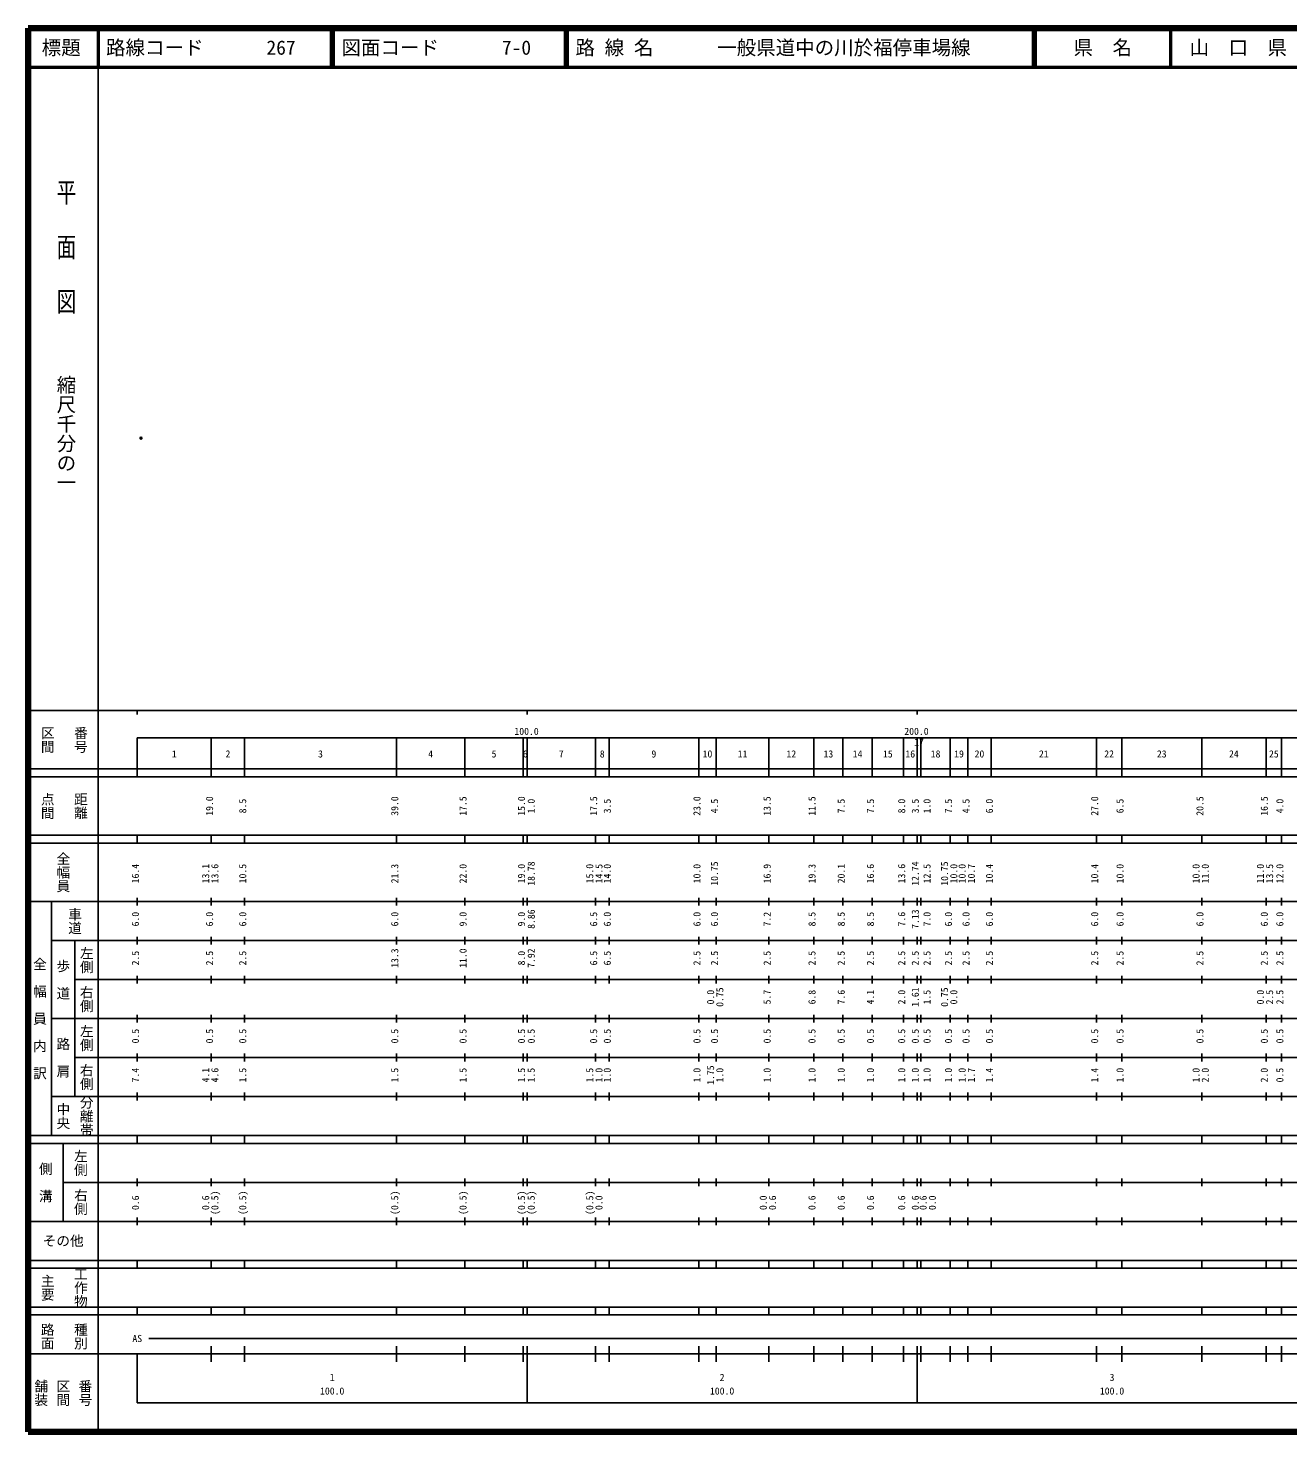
# Model space of a CAD drawing. Units: millimetres on the paper. Extents: x 40 to 680, y 20 to 380.
# Drawn here: x 40 to 363.1, y 20 to 380 of the extents above; entities that cross this region are included whole.
import ezdxf
from ezdxf.enums import TextEntityAlignment as Align

# ---------------------------------------------------------------- set-up
doc = ezdxf.new("R2010")
doc.units = ezdxf.units.MM
doc.header["$PDMODE"] = 32
doc.header["$PDSIZE"] = 0.5
doc.layers.add('S-OTRS', color=6, linetype='Continuous')
doc.layers.add('S-TTL-TXT', color=7, linetype='Continuous')
for name, color, linetype, lineweight in [('S-TTL', 2, 'Continuous', 140), ('S-TTL-BAND', 7, 'Continuous', 25), ('S-TTL-LINE', 7, 'Continuous', 50)]:
    doc.layers.add(name, color=color, linetype=linetype, lineweight=lineweight)
doc.styles.add('@ＭＳ ゴシック', font='')
doc.styles.add('ＭＳ ゴシック', font='')
doc.styles.get('@ＭＳ ゴシック').set_extended_font_data('@MS Gothic')
doc.styles.get('ＭＳ ゴシック').set_extended_font_data('MS Gothic')

msp = doc.modelspace()

# ---------------------------------------------------------------- linework, layer by layer
at = {"layer": 'S-OTRS'}
msp.add_point((68.963, 274.854), dxfattribs=at)
at = {"layer": 'S-TTL'}
for p, q in [((40, 380), (40, 20)), ((680, 380), (40, 380)), ((40, 20), (680, 20))]:
    msp.add_line(p, q, dxfattribs=at)
at = {"layer": 'S-TTL-BAND'}
for p, q in [((58, 370), (58, 20)), ((40, 205), (579, 205)), ((68, 205), (68, 204)), ((168, 205), (168, 204)), ((268, 205), (268, 204)), ((68, 198), (579, 198)), ((68, 198), (68, 188)), ((87, 188), (87, 198)), ((95.5, 188), (95.5, 198)), ((134.5, 188), (134.5, 198)), ((152, 188), (152, 198)), ((167, 188), (167, 198)), ((168, 188), (168, 198)), ((185.5, 188), (185.5, 198)), ((189, 188), (189, 198)), ((212, 188), (212, 198)), ((216.5, 188), (216.5, 198)), ((230, 188), (230, 198)), ((241.5, 188), (241.5, 198)), ((249, 188), (249, 198)), ((256.5, 188), (256.5, 198)), ((264.5, 188), (264.5, 198)), ((268, 188), (268, 198)), ((269, 188), (269, 198)), ((276.5, 188), (276.5, 198)), ((281, 188), (281, 198)), ((287, 188), (287, 198)), ((314, 188), (314, 198)), ((320.5, 188), (320.5, 198)), ((341, 188), (341, 198)), ((357.5, 188), (357.5, 198)), ((361.5, 188), (361.5, 198)), ((40, 190), (579, 190)), ((40, 188), (579, 188)), ((40, 173), (579, 173)), ((68, 171), (68, 173)), ((87, 171), (87, 173)), ((95.5, 171), (95.5, 173)), ((134.5, 171), (134.5, 173)), ((152, 171), (152, 173)), ((167, 171), (167, 173)), ((168, 171), (168, 173)), ((185.5, 171), (185.5, 173)), ((189, 171), (189, 173)), ((212, 171), (212, 173)), ((216.5, 171), (216.5, 173)), ((230, 171), (230, 173)), ((241.5, 171), (241.5, 173)), ((249, 171), (249, 173)), ((256.5, 171), (256.5, 173)), ((264.5, 171), (264.5, 173)), ((268, 171), (268, 173)), ((269, 171), (269, 173)), ((276.5, 171), (276.5, 173)), ((281, 171), (281, 173)), ((287, 171), (287, 173)), ((314, 171), (314, 173)), ((320.5, 171), (320.5, 173)), ((341, 171), (341, 173)), ((357.5, 171), (357.5, 173)), ((361.5, 171), (361.5, 173)), ((40, 171), (579, 171)), ((40, 156), (579, 156)), ((46, 96), (46, 156)), ((68, 155), (68, 157)), ((87, 155), (87, 157)), ((95.5, 155), (95.5, 157)), ((134.5, 155), (134.5, 157)), ((152, 155), (152, 157)), ((167, 155), (167, 157)), ((168, 155), (168, 157)), ((185.5, 155), (185.5, 157)), ((189, 155), (189, 157)), ((212, 155), (212, 157)), ((216.5, 155), (216.5, 157)), ((230, 155), (230, 157)), ((241.5, 155), (241.5, 157)), ((249, 155), (249, 157)), ((256.5, 155), (256.5, 157)), ((264.5, 155), (264.5, 157)), ((268, 155), (268, 157)), ((269, 155), (269, 157)), ((276.5, 155), (276.5, 157)), ((281, 155), (281, 157)), ((287, 155), (287, 157)), ((314, 155), (314, 157)), ((320.5, 155), (320.5, 157)), ((341, 155), (341, 157)), ((357.5, 155), (357.5, 157)), ((361.5, 155), (361.5, 157)), ((46, 146), (579, 146)), ((52, 146), (52, 106)), ((68, 145), (68, 147)), ((87, 145), (87, 147)), ((95.5, 145), (95.5, 147)), ((134.5, 145), (134.5, 147)), ((152, 145), (152, 147)), ((167, 145), (167, 147)), ((168, 145), (168, 147)), ((185.5, 145), (185.5, 147)), ((189, 145), (189, 147)), ((212, 145), (212, 147)), ((216.5, 145), (216.5, 147)), ((230, 145), (230, 147)), ((241.5, 145), (241.5, 147)), ((249, 145), (249, 147)), ((256.5, 145), (256.5, 147)), ((264.5, 145), (264.5, 147)), ((268, 145), (268, 147)), ((269, 145), (269, 147)), ((276.5, 145), (276.5, 147)), ((281, 145), (281, 147)), ((287, 145), (287, 147)), ((314, 145), (314, 147)), ((320.5, 145), (320.5, 147)), ((341, 145), (341, 147)), ((357.5, 145), (357.5, 147)), ((361.5, 145), (361.5, 147)), ((68, 135), (68, 137)), ((87, 135), (87, 137)), ((95.5, 135), (95.5, 137)), ((134.5, 135), (134.5, 137)), ((152, 135), (152, 137)), ((167, 135), (167, 137)), ((168, 135), (168, 137)), ((185.5, 135), (185.5, 137)), ((189, 135), (189, 137)), ((212, 135), (212, 137)), ((216.5, 135), (216.5, 137)), ((230, 135), (230, 137)), ((241.5, 135), (241.5, 137)), ((249, 135), (249, 137)), ((256.5, 135), (256.5, 137)), ((264.5, 135), (264.5, 137)), ((268, 135), (268, 137)), ((269, 135), (269, 137)), ((276.5, 135), (276.5, 137)), ((281, 135), (281, 137)), ((287, 135), (287, 137)), ((314, 135), (314, 137)), ((320.5, 135), (320.5, 137)), ((341, 135), (341, 137)), ((357.5, 135), (357.5, 137)), ((361.5, 135), (361.5, 137)), ((52, 136), (579, 136)), ((46, 126), (579, 126)), ((68, 125), (68, 127)), ((87, 125), (87, 127)), ((95.5, 125), (95.5, 127)), ((134.5, 125), (134.5, 127)), ((152, 125), (152, 127)), ((167, 125), (167, 127)), ((168, 125), (168, 127)), ((185.5, 125), (185.5, 127)), ((189, 125), (189, 127)), ((212, 125), (212, 127)), ((216.5, 125), (216.5, 127)), ((230, 125), (230, 127)), ((241.5, 125), (241.5, 127)), ((249, 125), (249, 127)), ((256.5, 125), (256.5, 127)), ((264.5, 125), (264.5, 127)), ((268, 125), (268, 127)), ((269, 125), (269, 127)), ((276.5, 125), (276.5, 127)), ((281, 125), (281, 127)), ((287, 125), (287, 127)), ((314, 125), (314, 127)), ((320.5, 125), (320.5, 127)), ((341, 125), (341, 127)), ((357.5, 125), (357.5, 127)), ((361.5, 125), (361.5, 127)), ((52, 116), (579, 116)), ((68, 115), (68, 117)), ((87, 115), (87, 117)), ((95.5, 115), (95.5, 117)), ((134.5, 115), (134.5, 117)), ((152, 115), (152, 117)), ((167, 115), (167, 117)), ((168, 115), (168, 117)), ((185.5, 115), (185.5, 117)), ((189, 115), (189, 117)), ((212, 115), (212, 117)), ((216.5, 115), (216.5, 117)), ((230, 115), (230, 117)), ((241.5, 115), (241.5, 117)), ((249, 115), (249, 117)), ((256.5, 115), (256.5, 117)), ((264.5, 115), (264.5, 117)), ((268, 115), (268, 117)), ((269, 115), (269, 117)), ((276.5, 115), (276.5, 117)), ((281, 115), (281, 117)), ((287, 115), (287, 117)), ((314, 115), (314, 117)), ((320.5, 115), (320.5, 117)), ((341, 115), (341, 117)), ((357.5, 115), (357.5, 117)), ((361.5, 115), (361.5, 117)), ((46, 106), (579, 106)), ((68, 105), (68, 107)), ((87, 105), (87, 107)), ((95.5, 105), (95.5, 107)), ((134.5, 105), (134.5, 107)), ((152, 105), (152, 107)), ((167, 105), (167, 107)), ((168, 105), (168, 107)), ((185.5, 105), (185.5, 107)), ((189, 105), (189, 107)), ((212, 105), (212, 107)), ((216.5, 105), (216.5, 107)), ((230, 105), (230, 107)), ((241.5, 105), (241.5, 107)), ((249, 105), (249, 107)), ((256.5, 105), (256.5, 107)), ((264.5, 105), (264.5, 107)), ((268, 105), (268, 107)), ((269, 105), (269, 107)), ((276.5, 105), (276.5, 107)), ((281, 105), (281, 107)), ((287, 105), (287, 107)), ((314, 105), (314, 107)), ((320.5, 105), (320.5, 107)), ((341, 105), (341, 107)), ((357.5, 105), (357.5, 107)), ((361.5, 105), (361.5, 107)), ((40, 96), (579, 96)), ((40, 94), (579, 94)), ((49, 94), (49, 74)), ((68, 94), (68, 96)), ((87, 94), (87, 96)), ((95.5, 94), (95.5, 96)), ((134.5, 94), (134.5, 96)), ((152, 94), (152, 96)), ((167, 94), (167, 96)), ((168, 94), (168, 96)), ((185.5, 94), (185.5, 96)), ((189, 94), (189, 96)), ((212, 94), (212, 96)), ((216.5, 94), (216.5, 96)), ((230, 94), (230, 96)), ((241.5, 94), (241.5, 96)), ((249, 94), (249, 96)), ((256.5, 94), (256.5, 96)), ((264.5, 94), (264.5, 96)), ((268, 94), (268, 96)), ((269, 94), (269, 96)), ((276.5, 94), (276.5, 96)), ((281, 94), (281, 96)), ((287, 94), (287, 96)), ((314, 94), (314, 96)), ((320.5, 94), (320.5, 96)), ((341, 94), (341, 96)), ((357.5, 94), (357.5, 96)), ((361.5, 94), (361.5, 96)), ((49, 84), (579, 84)), ((68, 83), (68, 85)), ((87, 83), (87, 85)), ((95.5, 83), (95.5, 85)), ((134.5, 83), (134.5, 85)), ((152, 83), (152, 85)), ((167, 83), (167, 85)), ((168, 83), (168, 85)), ((185.5, 83), (185.5, 85)), ((189, 83), (189, 85)), ((212, 83), (212, 85)), ((216.5, 83), (216.5, 85)), ((230, 83), (230, 85)), ((241.5, 83), (241.5, 85)), ((249, 83), (249, 85)), ((256.5, 83), (256.5, 85)), ((264.5, 83), (264.5, 85)), ((268, 83), (268, 85)), ((269, 83), (269, 85)), ((276.5, 83), (276.5, 85)), ((281, 83), (281, 85)), ((287, 83), (287, 85)), ((314, 83), (314, 85)), ((320.5, 83), (320.5, 85)), ((341, 83), (341, 85)), ((357.5, 83), (357.5, 85)), ((361.5, 83), (361.5, 85)), ((40, 74), (579, 74)), ((68, 73), (68, 75)), ((87, 73), (87, 75)), ((95.5, 73), (95.5, 75)), ((134.5, 73), (134.5, 75)), ((152, 73), (152, 75)), ((167, 73), (167, 75)), ((168, 73), (168, 75)), ((185.5, 73), (185.5, 75)), ((189, 73), (189, 75)), ((212, 73), (212, 75)), ((216.5, 73), (216.5, 75)), ((230, 73), (230, 75)), ((241.5, 73), (241.5, 75)), ((249, 73), (249, 75)), ((256.5, 73), (256.5, 75)), ((264.5, 73), (264.5, 75)), ((268, 73), (268, 75)), ((269, 73), (269, 75)), ((276.5, 73), (276.5, 75)), ((281, 73), (281, 75)), ((287, 73), (287, 75)), ((314, 73), (314, 75)), ((320.5, 73), (320.5, 75)), ((341, 73), (341, 75)), ((357.5, 73), (357.5, 75)), ((361.5, 73), (361.5, 75)), ((40, 64), (579, 64)), ((40, 62), (579, 62)), ((68, 62), (68, 64)), ((87, 62), (87, 64)), ((95.5, 62), (95.5, 64)), ((134.5, 62), (134.5, 64)), ((152, 62), (152, 64)), ((167, 62), (167, 64)), ((168, 62), (168, 64)), ((185.5, 62), (185.5, 64)), ((189, 62), (189, 64)), ((212, 62), (212, 64)), ((216.5, 62), (216.5, 64)), ((230, 62), (230, 64)), ((241.5, 62), (241.5, 64)), ((249, 62), (249, 64)), ((256.5, 62), (256.5, 64)), ((264.5, 62), (264.5, 64)), ((268, 62), (268, 64)), ((269, 62), (269, 64)), ((276.5, 62), (276.5, 64)), ((281, 62), (281, 64)), ((287, 62), (287, 64)), ((314, 62), (314, 64)), ((320.5, 62), (320.5, 64)), ((341, 62), (341, 64)), ((357.5, 62), (357.5, 64)), ((361.5, 62), (361.5, 64)), ((40, 52), (579, 52)), ((68, 50), (68, 52)), ((87, 50), (87, 52)), ((95.5, 50), (95.5, 52)), ((134.5, 50), (134.5, 52)), ((152, 50), (152, 52)), ((167, 50), (167, 52)), ((168, 50), (168, 52)), ((185.5, 50), (185.5, 52)), ((189, 50), (189, 52)), ((212, 50), (212, 52)), ((216.5, 50), (216.5, 52)), ((230, 50), (230, 52)), ((241.5, 50), (241.5, 52)), ((249, 50), (249, 52)), ((256.5, 50), (256.5, 52)), ((264.5, 50), (264.5, 52)), ((268, 50), (268, 52)), ((269, 50), (269, 52)), ((276.5, 50), (276.5, 52)), ((281, 50), (281, 52)), ((287, 50), (287, 52)), ((314, 50), (314, 52)), ((320.5, 50), (320.5, 52)), ((341, 50), (341, 52)), ((357.5, 50), (357.5, 52)), ((361.5, 50), (361.5, 52)), ((40, 50), (579, 50)), ((71, 44), (565, 44)), ((40, 40), (579, 40)), ((68, 40), (68, 27.5)), ((87, 38), (87, 42)), ((95.5, 38), (95.5, 42)), ((134.5, 38), (134.5, 42)), ((152, 38), (152, 42)), ((167, 38), (167, 42)), ((168, 27.5), (168, 42)), ((185.5, 38), (185.5, 42)), ((189, 38), (189, 42)), ((212, 38), (212, 42)), ((216.5, 38), (216.5, 42)), ((230, 38), (230, 42)), ((241.5, 38), (241.5, 42)), ((249, 38), (249, 42)), ((256.5, 38), (256.5, 42)), ((264.5, 38), (264.5, 42)), ((268, 27.5), (268, 42)), ((269, 38), (269, 42)), ((276.5, 38), (276.5, 42)), ((281, 38), (281, 42)), ((287, 38), (287, 42)), ((314, 38), (314, 42)), ((320.5, 38), (320.5, 42)), ((341, 38), (341, 42)), ((357.5, 38), (357.5, 42)), ((361.5, 38), (361.5, 42)), ((68, 27.5), (579, 27.5))]:
    msp.add_line(p, q, dxfattribs=at)
at = {"layer": 'S-TTL-LINE'}
for p, q in [((58, 380), (58, 370)), ((117.75, 380), (117.75, 370)), ((118.25, 380), (118.25, 370)), ((177.75, 380), (177.75, 370)), ((178.25, 380), (178.25, 370)), ((297.75, 380), (297.75, 370)), ((298.25, 380), (298.25, 370)), ((333, 380), (333, 370)), ((40, 370), (680, 370))]:
    msp.add_line(p, q, dxfattribs=at)

# ---------------------------------------------------------------- texts
at = {"layer": 'S-TTL-BAND', "style": '@ＭＳ ゴシック', "width": 1.4}
msp.add_text('平  面  図', height=3.666, rotation=270, dxfattribs=at).set_placement((49.777, 306.475), align=Align.MIDDLE_RIGHT)
at = {"layer": 'S-TTL-BAND', "style": '@ＭＳ ゴシック'}
msp.add_text('縮尺千分の一', height=3.666, rotation=270, dxfattribs=at).set_placement((49.777, 261.03), align=Align.MIDDLE_RIGHT)
for s, p in [('区間', (45, 197.5)), ('番号', (53.5, 197.5)), ('点間', (45, 180.5)), ('距離', (53.5, 180.5)), ('全幅員', (49, 163.5)), ('車道', (52, 151)), ('左側', (55, 141)), ('全\u3000幅\u3000員\u3000内\u3000訳', (43, 126)), ('歩\u3000道', (49, 136)), ('右側', (55, 131)), ('左側', (55, 121)), ('路\u3000肩', (49, 116)), ('右側', (55, 111)), ('分離帯', (55, 101)), ('中央', (49, 101)), ('左側', (53.5, 89)), ('側\u3000溝', (44.5, 84)), ('右側', (53.5, 79)), ('工作物', (53.5, 57)), ('主要', (45, 57)), ('路面', (45, 44.5)), ('種別', (53.5, 44.5)), ('舗装', (43.333, 30)), ('区間', (49, 30)), ('番号', (54.667, 30))]:
    msp.add_text(s, height=2.566, rotation=270, dxfattribs=at).set_placement(p, align=Align.MIDDLE_CENTER)
at = {"layer": 'S-TTL-BAND', "style": 'ＭＳ ゴシック'}
for s, p in [('100.0', (167.844, 198.195)), ('200.0', (267.844, 198.195)), ('1', (77.5, 192.405)), ('2', (91.25, 192.405)), ('3', (115, 192.405)), ('4', (143.25, 192.405)), ('5', (159.5, 192.405)), ('6', (167.5, 192.405)), ('7', (176.75, 192.405)), ('8', (187.25, 192.405)), ('9', (200.5, 192.405)), ('10', (214.25, 192.405)), ('11', (223.25, 192.405)), ('12', (235.75, 192.405)), ('13', (245.25, 192.405)), ('14', (252.75, 192.405)), ('15', (260.5, 192.405)), ('16', (266.25, 192.405)), ('17', (268.5, 195.405)), ('18', (272.75, 192.405)), ('19', (278.75, 192.405)), ('20', (284, 192.405)), ('21', (300.5, 192.405)), ('22', (317.25, 192.405)), ('23', (330.75, 192.405)), ('24', (349.25, 192.405)), ('25', (359.5, 192.405)), ('AS', (68, 42.5)), ('1', (118, 32.523)), ('2', (218, 32.523)), ('3', (318, 32.523)), ('100.0', (118, 29.033)), ('100.0', (218, 29.033)), ('100.0', (318, 29.033))]:
    msp.add_text(s, height=1.833, dxfattribs=at).set_placement(p, align=Align.BOTTOM_CENTER)
for s, p in [('19.0', (88, 180.5)), ('8.5', (96.5, 180.5)), ('39.0', (135.5, 180.5)), ('17.5', (153, 180.5)), ('15.0', (168, 180.5)), ('1.0', (170.5, 180.5)), ('17.5', (186.5, 180.5)), ('3.5', (190, 180.5)), ('23.0', (213, 180.5)), ('4.5', (217.5, 180.5)), ('13.5', (231, 180.5)), ('11.5', (242.5, 180.5)), ('7.5', (250, 180.5)), ('7.5', (257.5, 180.5)), ('8.0', (265.5, 180.5)), ('3.5', (269, 180.5)), ('1.0', (272, 180.5)), ('7.5', (277.5, 180.5)), ('4.5', (282, 180.5)), ('6.0', (288, 180.5)), ('27.0', (315, 180.5)), ('6.5', (321.5, 180.5)), ('20.5', (342, 180.5)), ('16.5', (358.5, 180.5)), ('4.0', (362.5, 180.5)), ('18.78', (170.5, 163.174)), ('10.75', (217.5, 163.174)), ('12.74', (269, 163.174)), ('10.75', (276.5, 163.174)), ('16.4', (69, 163.174)), ('13.1', (87, 163.174)), ('13.6', (89.37, 163.174)), ('10.5', (96.5, 163.174)), ('21.3', (135.5, 163.174)), ('22.0', (153, 163.174)), ('19.0', (168, 163.174)), ('15.0', (185.5, 163.174)), ('14.5', (187.87, 163.174)), ('14.0', (190, 163.174)), ('10.0', (213, 163.174)), ('16.9', (231, 163.174)), ('19.3', (242.5, 163.174)), ('20.1', (250, 163.174)), ('16.6', (257.5, 163.174)), ('13.6', (265.5, 163.174)), ('12.5', (272, 163.174)), ('10.0', (278.87, 163.174)), ('10.0', (281, 163.174)), ('10.7', (283.37, 163.174)), ('10.4', (288, 163.174)), ('10.4', (315, 163.174)), ('10.0', (321.5, 163.174)), ('10.0', (341, 163.174)), ('11.0', (343.37, 163.174)), ('11.0', (357.5, 163.174)), ('13.5', (359.87, 163.174)), ('12.0', (362.5, 163.174)), ('6.0', (69, 151.5)), ('6.0', (88, 151.5)), ('6.0', (96.5, 151.5)), ('6.0', (135.5, 151.5)), ('9.0', (153, 151.5)), ('9.0', (168, 151.5)), ('8.86', (170.5, 151.5)), ('6.5', (186.5, 151.5)), ('6.0', (190, 151.5)), ('6.0', (213, 151.5)), ('6.0', (217.5, 151.5)), ('7.2', (231, 151.5)), ('8.5', (242.5, 151.5)), ('8.5', (250, 151.5)), ('8.5', (257.5, 151.5)), ('7.6', (265.5, 151.5)), ('7.13', (269, 151.5)), ('7.0', (272, 151.5)), ('6.0', (277.5, 151.5)), ('6.0', (282, 151.5)), ('6.0', (288, 151.5)), ('6.0', (315, 151.5)), ('6.0', (321.5, 151.5)), ('6.0', (342, 151.5)), ('6.0', (358.5, 151.5)), ('6.0', (362.5, 151.5)), ('2.5', (69, 141.5)), ('2.5', (88, 141.5)), ('2.5', (96.5, 141.5)), ('13.3', (135.5, 141.5)), ('11.0', (153, 141.5)), ('8.0', (168, 141.5)), ('7.92', (170.5, 141.5)), ('6.5', (186.5, 141.5)), ('6.5', (190, 141.5)), ('2.5', (213, 141.5)), ('2.5', (217.5, 141.5)), ('2.5', (231, 141.5)), ('2.5', (242.5, 141.5)), ('2.5', (250, 141.5)), ('2.5', (257.5, 141.5)), ('2.5', (265.5, 141.5)), ('2.5', (269, 141.5)), ('2.5', (272, 141.5)), ('2.5', (277.5, 141.5)), ('2.5', (282, 141.5)), ('2.5', (288, 141.5)), ('2.5', (315, 141.5)), ('2.5', (321.5, 141.5)), ('2.5', (342, 141.5)), ('2.5', (358.5, 141.5)), ('2.5', (362.5, 141.5)), ('0.0', (216.5, 131.5)), ('0.75', (218.87, 131.5)), ('5.7', (231, 131.5)), ('6.8', (242.5, 131.5)), ('7.6', (250, 131.5)), ('4.1', (257.5, 131.5)), ('2.0', (265.5, 131.5)), ('1.61', (269, 131.5)), ('1.5', (272, 131.5)), ('0.75', (276.5, 131.5)), ('0.0', (278.87, 131.5)), ('0.0', (357.5, 131.5)), ('2.5', (359.87, 131.5)), ('2.5', (362.5, 131.5)), ('0.5', (69, 121.5)), ('0.5', (88, 121.5)), ('0.5', (96.5, 121.5)), ('0.5', (135.5, 121.5)), ('0.5', (153, 121.5)), ('0.5', (168, 121.5)), ('0.5', (170.5, 121.5)), ('0.5', (186.5, 121.5)), ('0.5', (190, 121.5)), ('0.5', (213, 121.5)), ('0.5', (217.5, 121.5)), ('0.5', (231, 121.5)), ('0.5', (242.5, 121.5)), ('0.5', (250, 121.5)), ('0.5', (257.5, 121.5)), ('0.5', (265.5, 121.5)), ('0.5', (269, 121.5)), ('0.5', (272, 121.5)), ('0.5', (277.5, 121.5)), ('0.5', (282, 121.5)), ('0.5', (288, 121.5)), ('0.5', (315, 121.5)), ('0.5', (321.5, 121.5)), ('0.5', (342, 121.5)), ('0.5', (358.5, 121.5)), ('0.5', (362.5, 121.5)), ('7.4', (69, 111.5)), ('4.1', (87, 111.5)), ('4.6', (89.37, 111.5)), ('1.5', (96.5, 111.5)), ('1.5', (135.5, 111.5)), ('1.5', (153, 111.5)), ('1.5', (168, 111.5)), ('1.5', (170.5, 111.5)), ('1.5', (185.5, 111.5)), ('1.0', (187.87, 111.5)), ('1.0', (190, 111.5)), ('1.0', (213, 111.5)), ('1.75', (216.5, 111.5)), ('1.0', (218.87, 111.5)), ('1.0', (231, 111.5)), ('1.0', (242.5, 111.5)), ('1.0', (250, 111.5)), ('1.0', (257.5, 111.5)), ('1.0', (265.5, 111.5)), ('1.0', (269, 111.5)), ('1.0', (272, 111.5)), ('1.0', (277.5, 111.5)), ('1.0', (281, 111.5)), ('1.7', (283.37, 111.5)), ('1.4', (288, 111.5)), ('1.4', (315, 111.5)), ('1.0', (321.5, 111.5)), ('1.0', (341, 111.5)), ('2.0', (343.37, 111.5)), ('2.0', (358.5, 111.5)), ('0.5', (362.5, 111.5)), ('0.6', (69, 78.764)), ('0.6', (87, 78.764)), ('(0.5)', (89.37, 78.764)), ('(0.5)', (96.5, 78.764)), ('(0.5)', (135.5, 78.764)), ('(0.5)', (153, 78.764)), ('(0.5)', (168, 78.764)), ('(0.5)', (170.5, 78.764)), ('(0.5)', (185.5, 78.764)), ('0.0', (187.87, 78.764)), ('0.0', (230, 78.764)), ('0.6', (232.37, 78.764)), ('0.6', (242.5, 78.764)), ('0.6', (250, 78.764)), ('0.6', (257.5, 78.764)), ('0.6', (265.5, 78.764)), ('0.6', (269, 78.764)), ('0.6', (271, 78.764)), ('0.0', (273.37, 78.764))]:
    msp.add_text(s, height=1.833, rotation=90, dxfattribs=at).set_placement(p, align=Align.BOTTOM_CENTER)
msp.add_text('その他', height=2.566, dxfattribs=at).set_placement((49, 69), align=Align.MIDDLE_CENTER)
at = {"layer": 'S-TTL-TXT', "style": 'ＭＳ ゴシック'}
for s, p in [('標題', (48.5, 375)), ('県\u3000名', (315.625, 375)), ('山\u3000口\u3000県', (350.375, 375))]:
    msp.add_text(s, height=3.666, dxfattribs=at).set_placement(p, align=Align.MIDDLE_CENTER)
for s, p in [('路線コード', (60, 375)), ('267', (101.142, 375)), ('図面コード', (120.38, 375)), ('7-0', (161.521, 375)), ('路 線 名', (180.38, 375)), ('一般県道中の川於福停車場線', (216.734, 375))]:
    msp.add_text(s, height=3.666, dxfattribs=at).set_placement(p, align=Align.MIDDLE_LEFT)

doc.saveas('drawing.dxf')
